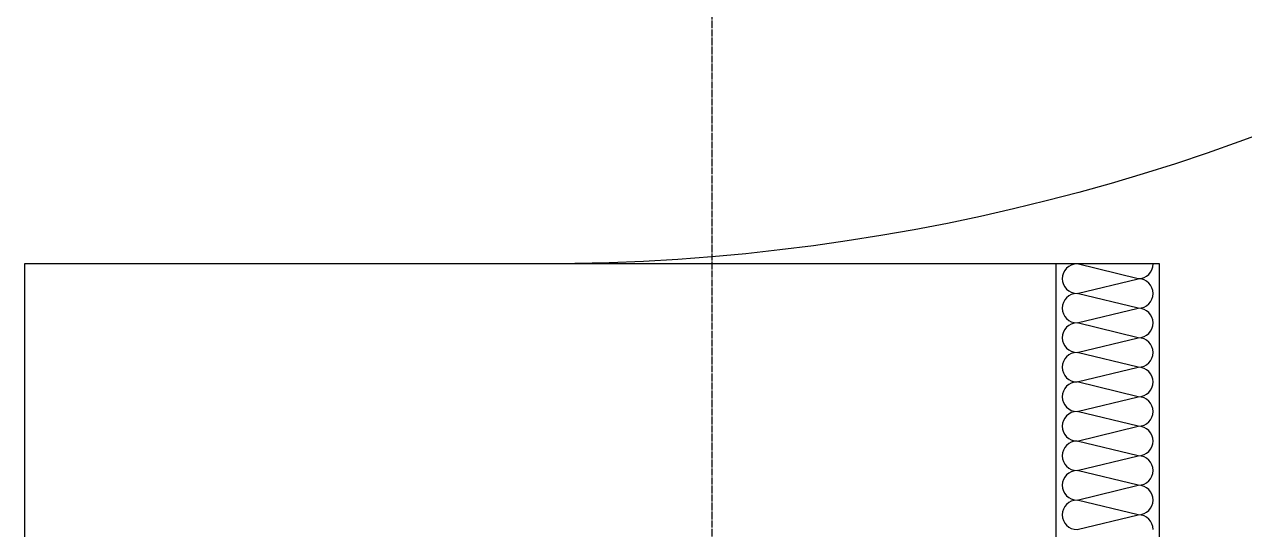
# Model space of a CAD drawing. Header units: millimetres. Extents: x -28014 to 297841, y -81741 to 47579.
# Drawn here: x 233639 to 233993.8, y -23836.2 to -23689.5 of the extents above; entities that cross this region are included whole.
import ezdxf

# ---------------------------------------------------------------- set-up
doc = ezdxf.new("R2010")
doc.units = ezdxf.units.MM
doc.header["$MEASUREMENT"] = 0
doc.linetypes.add('DOTE', pattern=[2.42, 2, -0.2, 0.02, -0.2])
for name, color, linetype in [('A-墙体-面层', 6, 'Continuous'), ('A-注释-填充', 8, 'Continuous'), ('A-轴网-轴网', 1, 'DOTE'), ('AR9-墙线', 160, 'Continuous'), ('FF-门', 20, 'Continuous')]:
    doc.layers.add(name, color=color, linetype=linetype)

# ---------------------------------------------------------------- blocks, each defined once
blk = doc.blocks.new('$DorLib2D$00000228')
at = {"color": 0}
blk.add_arc((0.5, 0), 1, 120, 180, dxfattribs=at)
blk = doc.blocks.new('$LinePat$岩棉板')
at = {"color": 0}
for p, q in [((0, -17), (12, -67)), ((12, -67), (24, -17))]:
    blk.add_line(p, q, dxfattribs=at)
for centre, start, end in [((12, -17), 0, 180), ((0, -67), 270, 0), ((24, -67), 180, 270)]:
    blk.add_arc(centre, 12, start, end, dxfattribs=at)
at = {"layer": 'Defpoints'}
blk.add_point((0, 0.15), dxfattribs=at)
at = {"layer": 'Defpoints', "color": 0}
blk.add_point((24, -84), dxfattribs=at)
blk = doc.blocks.new('dfgfthy')
at = {"layer": 'A-轴网-轴网'}
blk.add_line((17741.94, 7751.65), (17741.94, 20676.96), dxfattribs=at)

msp = doc.modelspace()

# ---------------------------------------------------------------- linework, layer by layer
at = {"layer": 'A-墙体-面层', "ltscale": 0.01}
msp.add_lwpolyline([(233939.033, -24659.028), (233939.033, -24659.028), (233969.033, -24659.028), (233969.033, -23759.028), (233939.033, -23759.028)], dxfattribs=at)
at = {"layer": 'AR9-墙线'}
for p, q in [((233939.033, -23759.028), (233639.033, -23759.028)), ((233639.033, -23759.028), (233639.033, -23909.028)), ((233939.033, -24009.028), (233939.033, -23759.028))]:
    msp.add_line(p, q, dxfattribs=at)

# ---------------------------------------------------------------- block references
msp.add_blockref('dfgfthy', (216097.097, -35139.657))
at = {"layer": 'A-注释-填充', "xscale": 0.3571428568452381, "yscale": 0.3565137037395431, "zscale": 0.3565137037395431, "rotation": 89.9999999998073}
for p in [(233939.033, -23767.599), (233939.033, -23776.171), (233939.033, -23784.742), (233939.033, -23793.314), (233939.033, -23801.885), (233939.033, -23810.456), (233939.033, -23819.028), (233939.033, -23827.599), (233939.033, -23836.171)]:
    msp.add_blockref('$LinePat$岩棉板', p, dxfattribs=at)
at = {"layer": 'FF-门', "xscale": -600, "yscale": 600, "zscale": -600, "rotation": 270}
msp.add_blockref('$DorLib2D$00000228', (233789.033, -23459.028), dxfattribs=at)

doc.saveas('drawing.dxf')
